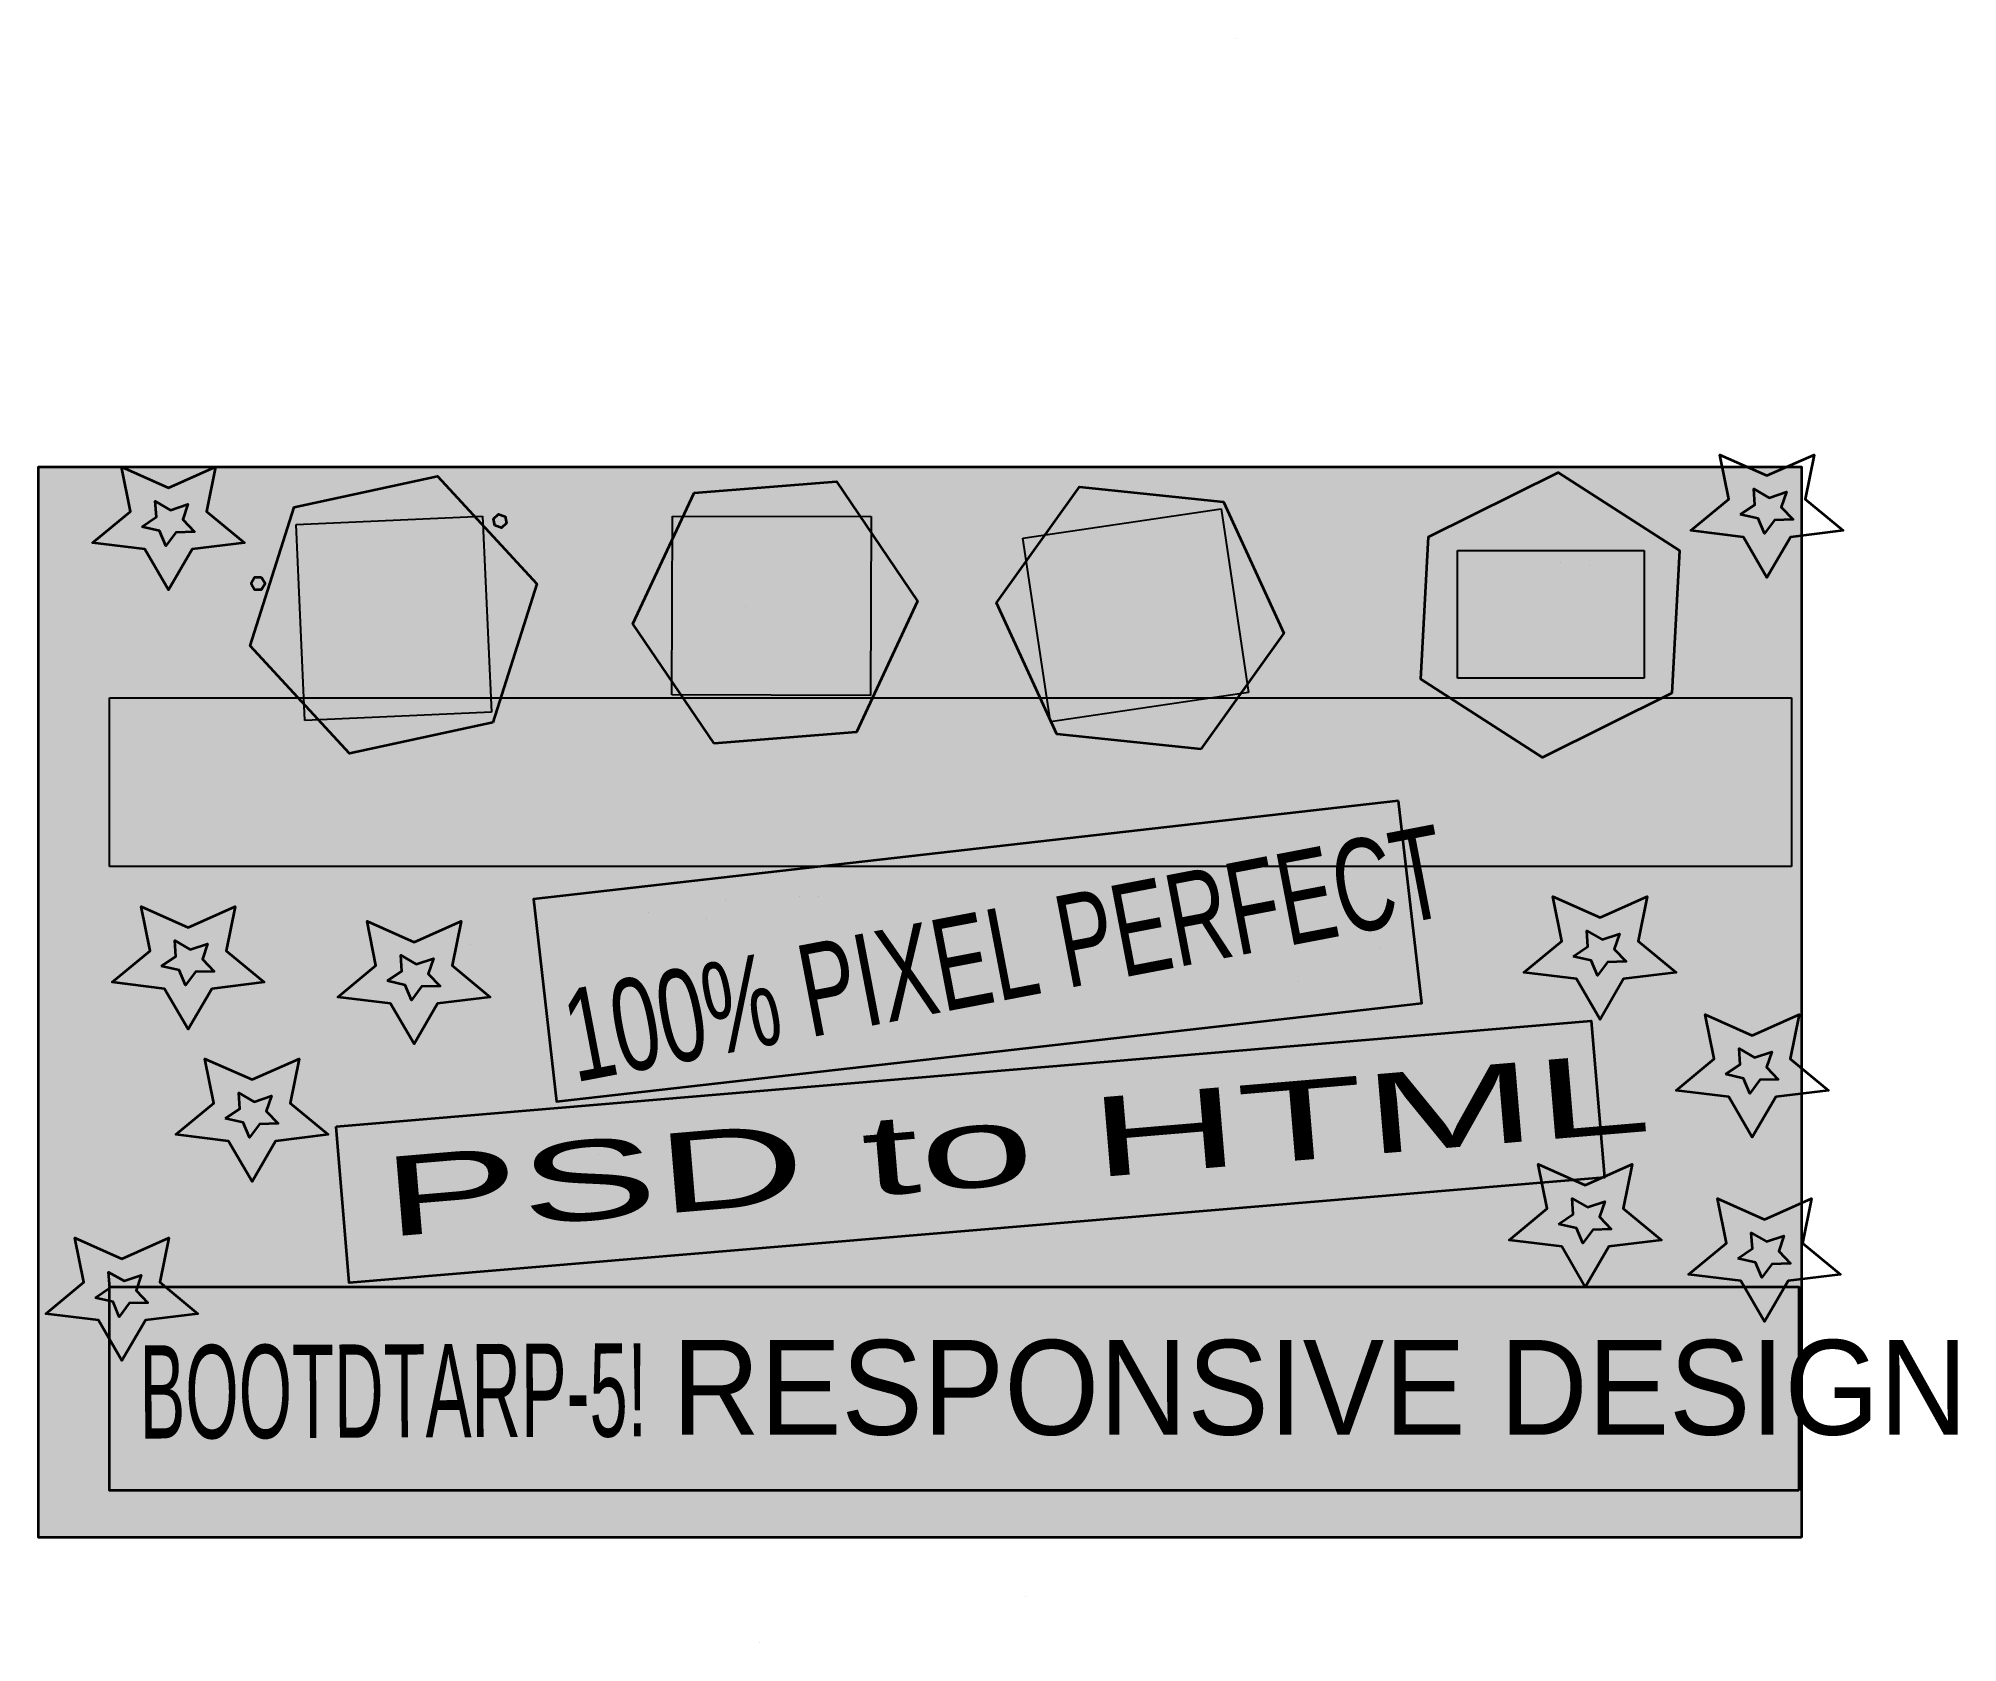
# Model space of a CAD drawing. Extents: x -6 to 776, y -473 to 181.
import ezdxf

# ---------------------------------------------------------------- set-up
doc = ezdxf.new("R2010")
doc.units = 0
doc.header["$MEASUREMENT"] = 0
doc.layers.add('Layer 1', color=7, linetype='Continuous')
picture_1 = doc.add_image_def('image1.png', size_in_pixel=(1267, 55))
picture_2 = doc.add_image_def('image2.png', size_in_pixel=(97, 92))
picture_3 = doc.add_image_def('image3.png', size_in_pixel=(69, 68))
picture_4 = doc.add_image_def('image4.png', size_in_pixel=(99, 94))
picture_5 = doc.add_image_def('image5.png', size_in_pixel=(183, 275))

# ---------------------------------------------------------------- blocks, each defined once
blk = doc.blocks.new('block 3')
at = {"layer": 'Layer 1', "true_color": 0x3b1111}
h = blk.add_hatch(color=28, dxfattribs=at)
h.dxf.hatch_style = 2
h.paths.add_polyline_path([(115.22, -262.57), (626.42, -219.65), (631.78, -283.43), (120.58, -326.35)])
at = {"layer": 'Layer 1', "color": 70, "lineweight": 35, "true_color": 0x7aff00}
blk.add_lwpolyline([(115.22, -262.57), (626.42, -219.65), (631.78, -283.43), (120.58, -326.35), (115.22, -262.57)], dxfattribs=at)
at = {"layer": 'Layer 1', "color": 11, "true_color": 0xf16969, "insert": (135.62, -308.09), "char_height": 32.3414, "attachment_point": 7, "rotation": 4.79968}
blk.add_mtext('\\fMyriad Pro|b0|i0|c0|p34;\\W1.94078;PSD to HTML', dxfattribs=at)
blk = doc.blocks.new('block 4')
at = {"layer": 'Layer 1', "true_color": 0x372361}
h = blk.add_hatch(color=199, dxfattribs=at)
h.dxf.hatch_style = 2
h.paths.add_polyline_path([(548, -130), (195.65, -170.1), (205.02, -252.49), (557.38, -212.39)])
at = {"layer": 'Layer 1', "color": 7, "lineweight": 35, "true_color": 0xffffff}
blk.add_lwpolyline([(548, -130), (195.65, -170.1), (205.02, -252.49), (557.38, -212.39), (548, -130)], dxfattribs=at)
at = {"layer": 'Layer 1', "color": 53, "true_color": 0xcff94f, "insert": (212.66, -245.23), "char_height": 37.5744, "attachment_point": 7, "rotation": 10.83601}
blk.add_mtext('\\fBernard MT Condensed|b0|i0|c0|p34;\\W0.796524;100% PIXEL PERFECT', dxfattribs=at)
blk = doc.blocks.new('block 6')
at = {"layer": 'Layer 1', "true_color": 0xf48e8e}
h = blk.add_hatch(color=11, dxfattribs=at)
h.dxf.hatch_style = 2
h.paths.add_polyline_path([(269.21, -106.6), (236.14, -57.91), (261.03, -4.57), (318.99, 0.08), (352.07, -48.61), (327.17, -101.95)])
at = {"layer": 'Layer 1', "color": 7, "lineweight": 35, "true_color": 0xffffff}
blk.add_lwpolyline([(269.21, -106.6), (236.14, -57.91), (261.03, -4.57), (318.99, 0.08), (352.07, -48.61), (327.17, -101.95), (269.21, -106.6)], dxfattribs=at)
blk = doc.blocks.new('block 5')
at = {"layer": 'Layer 1'}
blk.add_blockref('block 6', (0, 0), dxfattribs=at)
image = blk.add_image(picture_2, insert=(252, -86.83), size_in_units=(80.96, 72.83), rotation=-0.16672, dxfattribs=at)
image.dxf.v_pixel = (0.0023, 0.79167)
blk = doc.blocks.new('block 7')
at = {"layer": 'Layer 1', "true_color": 0x8b6acd}
h = blk.add_hatch(color=183, dxfattribs=at)
h.dxf.hatch_style = 2
h.paths.add_polyline_path([(179.04, -98.09), (120.73, -110.71), (80.31, -66.82), (98.21, -10.32), (156.52, 2.3), (196.94, -41.59)])
at = {"layer": 'Layer 1', "color": 7, "lineweight": 35, "true_color": 0xffffff}
blk.add_lwpolyline([(179.04, -98.09), (120.73, -110.71), (80.31, -66.82), (98.21, -10.32), (156.52, 2.3), (196.94, -41.59), (179.04, -98.09)], dxfattribs=at)
at = {"layer": 'Layer 1'}
image = blk.add_image(picture_3, insert=(102.58, -97.32), size_in_units=(76, 80), rotation=2.56811, dxfattribs=at)
blk = doc.blocks.new('block 8')
at = {"layer": 'Layer 1', "true_color": 0x617c11}
h = blk.add_hatch(color=66, dxfattribs=at)
h.dxf.hatch_style = 2
h.paths.add_polyline_path([(467.38, -108.97), (408.84, -102.78), (384.19, -49.33), (418.07, -2.07), (476.61, -8.26), (501.26, -61.71)])
at = {"layer": 'Layer 1', "color": 7, "lineweight": 35, "true_color": 0xffffff}
blk.add_lwpolyline([(467.38, -108.97), (408.84, -102.78), (384.19, -49.33), (418.07, -2.07), (476.61, -8.26), (501.26, -61.71), (467.38, -108.97)], dxfattribs=at)
at = {"layer": 'Layer 1'}
image = blk.add_image(picture_4, insert=(406.15, -97.84), size_in_units=(81.58, 75.64), rotation=8.4766, dxfattribs=at)
image.dxf.v_pixel = (-0.11862, 0.79592)
blk = doc.blocks.new('block 9')
at = {"layer": 'Layer 1', "true_color": 0xc3f722}
h = blk.add_hatch(color=60, dxfattribs=at)
h.dxf.hatch_style = 2
h.paths.add_polyline_path([(659.22, -86.1), (606.52, -112.32), (557.01, -80.48), (560.2, -22.42), (612.9, 3.81), (662.41, -28.03)])
at = {"layer": 'Layer 1', "color": 7, "lineweight": 35, "true_color": 0xffffff}
blk.add_lwpolyline([(659.22, -86.1), (606.52, -112.32), (557.01, -80.48), (560.2, -22.42), (612.9, 3.81), (662.41, -28.03), (659.22, -86.1)], dxfattribs=at)
at = {"layer": 'Layer 1'}
image = blk.add_image(picture_5, insert=(572, -80), size_in_units=(76, 52), dxfattribs=at)
blk = doc.blocks.new('block 10')
at = {"layer": 'Layer 1', "color": 7, "lineweight": 35, "true_color": 0xffffff}
for points in [[(55, -181.54), (74.16, -173), (70.5, -191.09), (86, -203.9), (64.58, -206.54), (55, -223), (45.42, -206.54), (24, -203.9), (39.5, -191.09), (35.84, -173), (55, -181.54)], [(44.07, -197.36), (50.04, -193.37), (49.61, -186.89), (55.87, -190.53), (62.92, -188.17), (60.81, -194.41), (65.61, -199.44), (58.04, -199.65), (53.96, -205.12), (51.39, -199.01), (44.07, -197.36)]]:
    blk.add_lwpolyline(points, dxfattribs=at)
blk = doc.blocks.new('block 11')
at = {"layer": 'Layer 1', "color": 7, "lineweight": 35, "true_color": 0xffffff}
for points in [[(28, -316.54), (47.16, -308), (43.5, -326.09), (59, -338.9), (37.58, -341.54), (28, -358), (18.42, -341.54), (-3, -338.9), (12.5, -326.09), (8.84, -308), (28, -316.54)], [(17.07, -332.36), (23.04, -328.37), (22.61, -321.89), (28.87, -325.53), (35.92, -323.17), (33.81, -329.41), (38.61, -334.44), (31.04, -334.65), (26.96, -340.12), (24.39, -334.01), (17.07, -332.36)]]:
    blk.add_lwpolyline(points, dxfattribs=at)
blk = doc.blocks.new('block 12')
at = {"layer": 'Layer 1', "color": 7, "lineweight": 35, "true_color": 0xffffff}
for points in [[(81, -243.54), (100.16, -235), (96.5, -253.09), (112, -265.9), (90.58, -268.54), (81, -285), (71.42, -268.54), (50, -265.9), (65.5, -253.09), (61.84, -235), (81, -243.54)], [(70.07, -259.36), (76.04, -255.37), (75.61, -248.89), (81.87, -252.53), (88.92, -250.17), (86.81, -256.41), (91.61, -261.44), (84.04, -261.65), (79.96, -267.12), (77.39, -261.01), (70.07, -259.36)]]:
    blk.add_lwpolyline(points, dxfattribs=at)
blk = doc.blocks.new('block 13')
at = {"layer": 'Layer 1', "color": 7, "lineweight": 35, "true_color": 0xffffff}
for points in [[(697, -300.54), (716.16, -292), (712.5, -310.09), (728, -322.9), (706.58, -325.54), (697, -342), (687.42, -325.54), (666, -322.9), (681.5, -310.09), (677.84, -292), (697, -300.54)], [(686.07, -316.36), (692.04, -312.37), (691.61, -305.89), (697.87, -309.53), (704.92, -307.17), (702.81, -313.41), (707.61, -318.44), (700.04, -318.65), (695.96, -324.12), (693.39, -318.01), (686.07, -316.36)]]:
    blk.add_lwpolyline(points, dxfattribs=at)
blk = doc.blocks.new('block 14')
at = {"layer": 'Layer 1', "color": 7, "lineweight": 35, "true_color": 0xffffff}
for points in [[(624, -286.54), (643.16, -278), (639.5, -296.09), (655, -308.9), (633.58, -311.54), (624, -328), (614.42, -311.54), (593, -308.9), (608.5, -296.09), (604.84, -278), (624, -286.54)], [(613.07, -302.36), (619.04, -298.37), (618.61, -291.89), (624.87, -295.53), (631.92, -293.17), (629.81, -299.41), (634.61, -304.44), (627.04, -304.65), (622.96, -310.12), (620.39, -304.01), (613.07, -302.36)]]:
    blk.add_lwpolyline(points, dxfattribs=at)
blk = doc.blocks.new('block 15')
at = {"layer": 'Layer 1', "color": 7, "lineweight": 35, "true_color": 0xffffff}
for points in [[(147, -187.54), (166.16, -179), (162.5, -197.09), (178, -209.9), (156.58, -212.54), (147, -229), (137.42, -212.54), (116, -209.9), (131.5, -197.09), (127.84, -179), (147, -187.54)], [(136.07, -203.36), (142.04, -199.37), (141.61, -192.89), (147.87, -196.53), (154.92, -194.17), (152.81, -200.41), (157.61, -205.44), (150.04, -205.65), (145.96, -211.12), (143.39, -205.01), (136.07, -203.36)]]:
    blk.add_lwpolyline(points, dxfattribs=at)
blk = doc.blocks.new('block 16')
at = {"layer": 'Layer 1', "color": 7, "lineweight": 35, "true_color": 0xffffff}
for points in [[(630, -177.54), (649.16, -169), (645.5, -187.09), (661, -199.9), (639.58, -202.54), (630, -219), (620.42, -202.54), (599, -199.9), (614.5, -187.09), (610.84, -169), (630, -177.54)], [(619.07, -193.36), (625.04, -189.37), (624.61, -182.89), (630.87, -186.53), (637.92, -184.17), (635.81, -190.41), (640.61, -195.44), (633.04, -195.65), (628.96, -201.12), (626.39, -195.01), (619.07, -193.36)]]:
    blk.add_lwpolyline(points, dxfattribs=at)
blk = doc.blocks.new('block 17')
at = {"layer": 'Layer 1', "color": 7, "lineweight": 35, "true_color": 0xffffff}
for points in [[(692, -225.54), (711.16, -217), (707.5, -235.09), (723, -247.9), (701.58, -250.54), (692, -267), (682.42, -250.54), (661, -247.9), (676.5, -235.09), (672.84, -217), (692, -225.54)], [(681.07, -241.36), (687.04, -237.37), (686.61, -230.89), (692.87, -234.53), (699.92, -232.17), (697.81, -238.41), (702.61, -243.44), (695.04, -243.65), (690.96, -249.12), (688.39, -243.01), (681.07, -241.36)]]:
    blk.add_lwpolyline(points, dxfattribs=at)
blk = doc.blocks.new('block 18')
at = {"layer": 'Layer 1', "color": 7, "lineweight": 35, "true_color": 0xffffff}
for points in [[(698, 2.46), (717.16, 11), (713.5, -7.09), (729, -19.9), (707.58, -22.54), (698, -39), (688.42, -22.54), (667, -19.9), (682.5, -7.09), (678.84, 11), (698, 2.46)], [(687.07, -13.36), (693.04, -9.37), (692.61, -2.89), (698.87, -6.53), (705.92, -4.17), (703.81, -10.41), (708.61, -15.44), (701.04, -15.65), (696.96, -21.12), (694.39, -15.01), (687.07, -13.36)]]:
    blk.add_lwpolyline(points, dxfattribs=at)
blk = doc.blocks.new('block 19')
at = {"layer": 'Layer 1', "color": 7, "lineweight": 35, "true_color": 0xffffff}
for points in [[(47, -2.54), (66.16, 6), (62.5, -12.09), (78, -24.9), (56.58, -27.54), (47, -44), (37.42, -27.54), (16, -24.9), (31.5, -12.09), (27.84, 6), (47, -2.54)], [(36.07, -18.36), (42.04, -14.37), (41.61, -7.89), (47.87, -11.53), (54.92, -9.17), (52.81, -15.41), (57.61, -20.44), (50.04, -20.65), (45.96, -26.12), (43.39, -20.01), (36.07, -18.36)]]:
    blk.add_lwpolyline(points, dxfattribs=at)
blk = doc.blocks.new('block 2')
at = {"layer": 'Layer 1', "true_color": 0x1bb95d}
h = blk.add_hatch(color=112, dxfattribs=at)
h.dxf.hatch_style = 2
h.paths.add_polyline_path([(712, -430), (-6, -430), (-6, 6), (712, 6)])
at = {"layer": 'Layer 1', "true_color": 0x372361}
h = blk.add_hatch(color=199, dxfattribs=at)
h.dxf.hatch_style = 2
h.paths.add_polyline_path([(711, -410.91), (23.01, -410.91), (23.01, -327.93), (711, -327.93)])
at = {"layer": 'Layer 1', "color": 7, "lineweight": 35, "true_color": 0xffffff}
for points in [[(712, -430), (-6, -430), (-6, 6), (712, 6), (712, -430)], [(179.88, -17.88), (179.31, -15.1), (181.43, -13.22), (184.12, -14.12), (184.69, -16.9), (182.57, -18.78), (179.88, -17.88)], [(84.92, -39.05), (82.08, -39.05), (80.67, -41.5), (82.08, -43.95), (84.92, -43.95), (86.33, -41.5), (84.92, -39.05)], [(614.04, -33), (614.04, -33)], [(625.92, -34.08), (625.92, -34.08)], [(273.84, -170.16), (273.84, -170.16)], [(304.08, -169.08), (304.08, -169.08)], [(311.64, -169.08), (311.64, -169.08)], [(242.52, -175.56), (242.52, -175.56)], [(266.28, -177.72), (266.28, -177.72)], [(507.12, -203.64), (507.12, -203.64)], [(222, -273.84), (222, -273.84)], [(711, -410.91), (23.01, -410.91), (23.01, -327.93), (711, -327.93), (711, -410.91)]]:
    blk.add_lwpolyline(points, dxfattribs=at)
at = {"layer": 'Layer 1', "lineweight": 0}
blk.add_lwpolyline([(282, -51), (282, -51)], dxfattribs=at)
at = {"layer": 'Layer 1', "color": 13, "lineweight": 35, "true_color": 0xed4343}
for points in [[(170.16, -188.52), (170.16, -188.52)], [(540.6, -189.6), (540.6, -189.6)], [(540.6, -189.6), (540.6, -189.6)]]:
    blk.add_lwpolyline(points, dxfattribs=at)
at = {"layer": 'Layer 1', "color": 118, "lineweight": 35, "true_color": 0x093e1f}
for points in [[(395.88, -454.2), (395.88, -454.2)], [(287.68, -472.84), (287.68, -472.84)]]:
    blk.add_lwpolyline(points, dxfattribs=at)
at = {"layer": 'Layer 1'}
for name in ['block 18', 'block 19', 'block 7', 'block 5', 'block 9', 'block 8', 'block 4', 'block 16', 'block 10', 'block 15', 'block 17', 'block 3', 'block 12', 'block 14', 'block 13', 'block 11']:
    blk.add_blockref(name, (0, 0), dxfattribs=at)
at = {"layer": 'Layer 1', "color": 61, "true_color": 0xdbfa7b, "insert": (35.24, -390.28), "char_height": 37.9743, "attachment_point": 7, "rotation": 0.24335}
blk.add_mtext('\\fBernard MT Condensed|b0|i0|c0|p34;\\W0.642854;BOOTDTARP-5!', dxfattribs=at)
at = {"layer": 'Layer 1', "color": 60, "true_color": 0xc3f722, "insert": (252, -388.71), "char_height": 38.5753, "attachment_point": 7}
blk.add_mtext('\\fBernard MT Condensed|b0|i0|c0|p34;\\W1.12534;RESPONSIVE DESIGN', dxfattribs=at)
at = {"layer": 'Layer 1'}
image = blk.add_image(picture_1, insert=(23, -156.79), size_in_units=(685, 68.79), dxfattribs=at)

msp = doc.modelspace()

# ---------------------------------------------------------------- linework, layer by layer
at = {"layer": 'Layer 1', "color": 7, "lineweight": 35, "true_color": 0xffffff}
msp.add_lwpolyline([(482.08, 180.56), (482.08, 180.56)], dxfattribs=at)

# ---------------------------------------------------------------- block references
at = {"layer": 'Layer 1'}
msp.add_blockref('block 2', (0, 0), dxfattribs=at)

doc.saveas('drawing.dxf')
